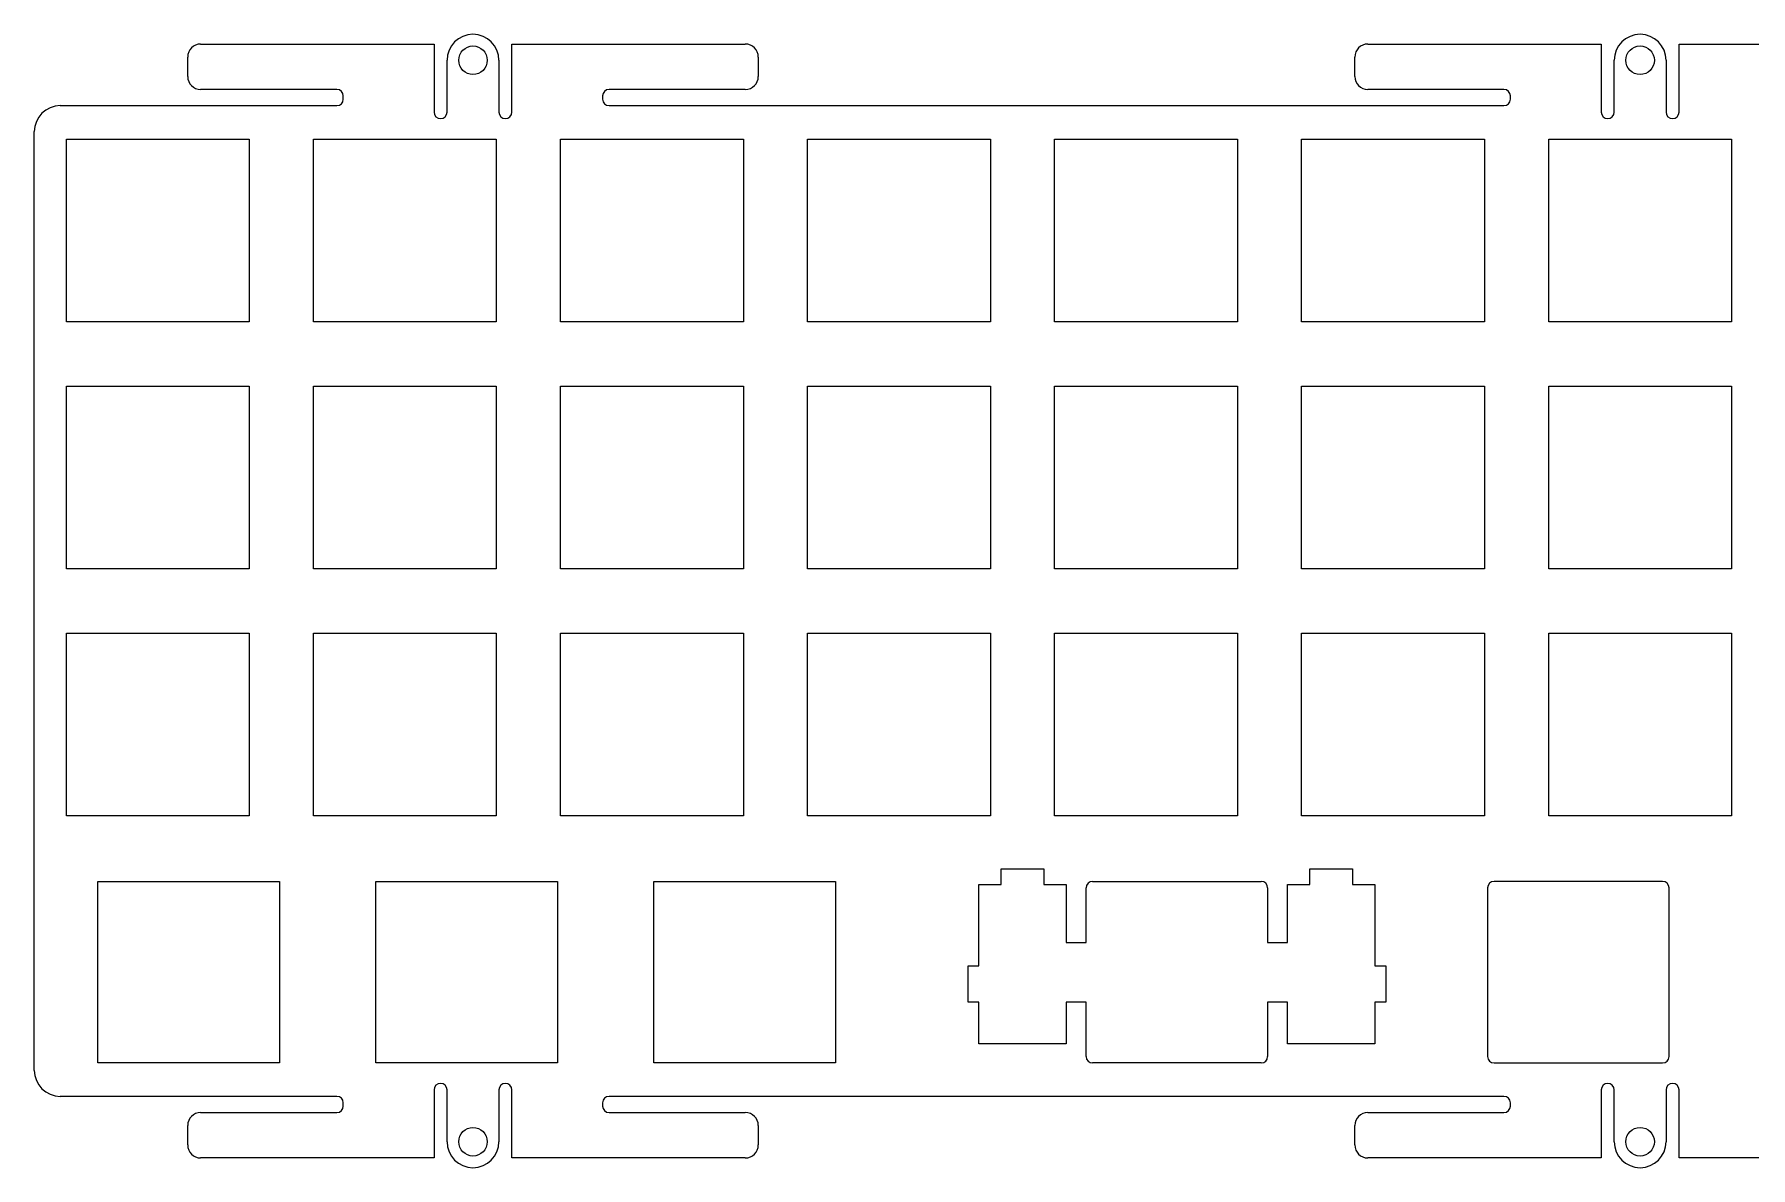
# Model space of a CAD drawing. Header units: millimetres. Extents: x -279 to -31, y -178 to -91.
# Drawn here: x -278.5 to -146.2, y -178 to -90.6 of the extents above; entities that cross this region are included whole.
import ezdxf

# ---------------------------------------------------------------- set-up
doc = ezdxf.new("R2010")
doc.units = ezdxf.units.MM
for name, color, linetype in [('Shape11446', 7, 'CONTINUOUS'), ('Shape11447', 7, 'CONTINUOUS'), ('Shape11449', 7, 'CONTINUOUS'), ('Shape11450', 7, 'CONTINUOUS'), ('Shape11474', 7, 'CONTINUOUS'), ('Shape11475', 7, 'CONTINUOUS'), ('Shape11476', 7, 'CONTINUOUS'), ('Shape11477', 7, 'CONTINUOUS'), ('Shape11478', 7, 'CONTINUOUS'), ('Shape11479', 7, 'CONTINUOUS'), ('Shape11480', 7, 'CONTINUOUS'), ('Shape11481', 7, 'CONTINUOUS'), ('Shape11482', 7, 'CONTINUOUS'), ('Shape11483', 7, 'CONTINUOUS'), ('Shape11484', 7, 'CONTINUOUS'), ('Shape11485', 7, 'CONTINUOUS'), ('Shape11486', 7, 'CONTINUOUS'), ('Shape11487', 7, 'CONTINUOUS'), ('Shape11488', 7, 'CONTINUOUS'), ('Shape11489', 7, 'CONTINUOUS'), ('Shape11490', 7, 'CONTINUOUS'), ('Shape11491', 7, 'CONTINUOUS'), ('Shape11492', 7, 'CONTINUOUS'), ('Shape11493', 7, 'CONTINUOUS'), ('Shape11494', 7, 'CONTINUOUS'), ('Shape11495', 7, 'CONTINUOUS'), ('Shape11496', 7, 'CONTINUOUS'), ('Shape11497', 7, 'CONTINUOUS'), ('Shape11498', 7, 'CONTINUOUS'), ('Shape11499', 7, 'CONTINUOUS'), ('Shape11500', 7, 'CONTINUOUS'), ('Shape11501', 7, 'CONTINUOUS'), ('Shape11502', 7, 'CONTINUOUS'), ('Shape11503', 7, 'CONTINUOUS'), ('Shape11504', 7, 'CONTINUOUS'), ('Shape11505', 7, 'CONTINUOUS'), ('Shape11506', 7, 'CONTINUOUS'), ('Shape11507', 7, 'CONTINUOUS'), ('Shape11508', 7, 'CONTINUOUS'), ('Shape11509', 7, 'CONTINUOUS'), ('Shape11510', 7, 'CONTINUOUS'), ('Shape11511', 7, 'CONTINUOUS'), ('Shape11512', 7, 'CONTINUOUS'), ('Shape11513', 7, 'CONTINUOUS'), ('Shape11514', 7, 'CONTINUOUS'), ('Shape11515', 7, 'CONTINUOUS'), ('Shape11516', 7, 'CONTINUOUS'), ('Shape11517', 7, 'CONTINUOUS'), ('Shape11518', 7, 'CONTINUOUS'), ('Shape11519', 7, 'CONTINUOUS'), ('Shape11520', 7, 'CONTINUOUS'), ('Shape11521', 7, 'CONTINUOUS'), ('Shape11522', 7, 'CONTINUOUS'), ('Shape11523', 7, 'CONTINUOUS'), ('Shape11524', 7, 'CONTINUOUS'), ('Shape11525', 7, 'CONTINUOUS'), ('Shape11526', 7, 'CONTINUOUS'), ('Shape11527', 7, 'CONTINUOUS'), ('Shape11528', 7, 'CONTINUOUS'), ('Shape11529', 7, 'CONTINUOUS'), ('Shape11530', 7, 'CONTINUOUS'), ('Shape11531', 7, 'CONTINUOUS'), ('Shape11532', 7, 'CONTINUOUS'), ('Shape11533', 7, 'CONTINUOUS'), ('Shape11534', 7, 'CONTINUOUS'), ('Shape11535', 7, 'CONTINUOUS'), ('Shape11536', 7, 'CONTINUOUS'), ('Shape11537', 7, 'CONTINUOUS'), ('Shape11538', 7, 'CONTINUOUS'), ('Shape11539', 7, 'CONTINUOUS'), ('Shape11540', 7, 'CONTINUOUS'), ('Shape11541', 7, 'CONTINUOUS'), ('Shape11542', 7, 'CONTINUOUS'), ('Shape11543', 7, 'CONTINUOUS'), ('Shape11544', 7, 'CONTINUOUS'), ('Shape11545', 7, 'CONTINUOUS'), ('Shape11546', 7, 'CONTINUOUS'), ('Shape11547', 7, 'CONTINUOUS'), ('Shape11548', 7, 'CONTINUOUS'), ('Shape11549', 7, 'CONTINUOUS'), ('Shape11550', 7, 'CONTINUOUS'), ('Shape11551', 7, 'CONTINUOUS'), ('Shape11552', 7, 'CONTINUOUS'), ('Shape11553', 7, 'CONTINUOUS'), ('Shape11554', 7, 'CONTINUOUS'), ('Shape11555', 7, 'CONTINUOUS'), ('Shape11556', 7, 'CONTINUOUS'), ('Shape11557', 7, 'CONTINUOUS'), ('Shape11558', 7, 'CONTINUOUS'), ('Shape11603', 7, 'CONTINUOUS'), ('Shape11604', 7, 'CONTINUOUS'), ('Shape11605', 7, 'CONTINUOUS'), ('Shape11606', 7, 'CONTINUOUS'), ('Shape11607', 7, 'CONTINUOUS'), ('Shape11608', 7, 'CONTINUOUS'), ('Shape11609', 7, 'CONTINUOUS'), ('Shape11610', 7, 'CONTINUOUS'), ('Shape11611', 7, 'CONTINUOUS'), ('Shape11612', 7, 'CONTINUOUS'), ('Shape11613', 7, 'CONTINUOUS'), ('Shape11614', 7, 'CONTINUOUS'), ('Shape11627', 7, 'CONTINUOUS'), ('Shape11628', 7, 'CONTINUOUS'), ('Shape11629', 7, 'CONTINUOUS'), ('Shape11630', 7, 'CONTINUOUS'), ('Shape11631', 7, 'CONTINUOUS'), ('Shape11632', 7, 'CONTINUOUS'), ('Shape11633', 7, 'CONTINUOUS'), ('Shape11634', 7, 'CONTINUOUS'), ('Shape11651', 7, 'CONTINUOUS'), ('Shape11652', 7, 'CONTINUOUS'), ('Shape11653', 7, 'CONTINUOUS'), ('Shape11654', 7, 'CONTINUOUS'), ('Shape11655', 7, 'CONTINUOUS'), ('Shape11656', 7, 'CONTINUOUS'), ('Shape11657', 7, 'CONTINUOUS'), ('Shape11658', 7, 'CONTINUOUS'), ('Shape11659', 7, 'CONTINUOUS'), ('Shape11660', 7, 'CONTINUOUS'), ('Shape11661', 7, 'CONTINUOUS'), ('Shape11662', 7, 'CONTINUOUS'), ('Shape11663', 7, 'CONTINUOUS'), ('Shape11664', 7, 'CONTINUOUS'), ('Shape11665', 7, 'CONTINUOUS'), ('Shape11666', 7, 'CONTINUOUS'), ('Shape11675', 7, 'CONTINUOUS'), ('Shape11676', 7, 'CONTINUOUS'), ('Shape11677', 7, 'CONTINUOUS'), ('Shape11678', 7, 'CONTINUOUS'), ('Shape11679', 7, 'CONTINUOUS'), ('Shape11680', 7, 'CONTINUOUS'), ('Shape11681', 7, 'CONTINUOUS'), ('Shape11682', 7, 'CONTINUOUS'), ('Shape11683', 7, 'CONTINUOUS'), ('Shape11684', 7, 'CONTINUOUS'), ('Shape11685', 7, 'CONTINUOUS'), ('Shape11686', 7, 'CONTINUOUS'), ('Shape11703', 7, 'CONTINUOUS'), ('Shape11704', 7, 'CONTINUOUS'), ('Shape11705', 7, 'CONTINUOUS'), ('Shape11706', 7, 'CONTINUOUS'), ('Shape11707', 7, 'CONTINUOUS'), ('Shape11708', 7, 'CONTINUOUS'), ('Shape11709', 7, 'CONTINUOUS'), ('Shape11710', 7, 'CONTINUOUS'), ('Shape11711', 7, 'CONTINUOUS'), ('Shape11712', 7, 'CONTINUOUS'), ('Shape11713', 7, 'CONTINUOUS'), ('Shape11714', 7, 'CONTINUOUS'), ('Shape11715', 7, 'CONTINUOUS'), ('Shape11716', 7, 'CONTINUOUS'), ('Shape11717', 7, 'CONTINUOUS'), ('Shape11718', 7, 'CONTINUOUS'), ('Shape11727', 7, 'CONTINUOUS'), ('Shape11728', 7, 'CONTINUOUS'), ('Shape11729', 7, 'CONTINUOUS'), ('Shape11730', 7, 'CONTINUOUS'), ('Shape11731', 7, 'CONTINUOUS'), ('Shape11732', 7, 'CONTINUOUS'), ('Shape11733', 7, 'CONTINUOUS'), ('Shape11734', 7, 'CONTINUOUS'), ('Shape11735', 7, 'CONTINUOUS'), ('Shape11736', 7, 'CONTINUOUS'), ('Shape11737', 7, 'CONTINUOUS'), ('Shape11738', 7, 'CONTINUOUS'), ('Shape11755', 7, 'CONTINUOUS'), ('Shape11756', 7, 'CONTINUOUS'), ('Shape11757', 7, 'CONTINUOUS'), ('Shape11758', 7, 'CONTINUOUS'), ('Shape11759', 7, 'CONTINUOUS'), ('Shape11760', 7, 'CONTINUOUS'), ('Shape11761', 7, 'CONTINUOUS'), ('Shape11762', 7, 'CONTINUOUS'), ('Shape11763', 7, 'CONTINUOUS'), ('Shape11764', 7, 'CONTINUOUS'), ('Shape11765', 7, 'CONTINUOUS'), ('Shape11766', 7, 'CONTINUOUS'), ('Shape11767', 7, 'CONTINUOUS'), ('Shape11768', 7, 'CONTINUOUS'), ('Shape11769', 7, 'CONTINUOUS'), ('Shape11770', 7, 'CONTINUOUS'), ('Shape11779', 7, 'CONTINUOUS'), ('Shape11780', 7, 'CONTINUOUS'), ('Shape11781', 7, 'CONTINUOUS'), ('Shape11782', 7, 'CONTINUOUS'), ('Shape11863', 7, 'CONTINUOUS'), ('Shape11864', 7, 'CONTINUOUS'), ('Shape11865', 7, 'CONTINUOUS'), ('Shape11866', 7, 'CONTINUOUS'), ('Shape11867', 7, 'CONTINUOUS'), ('Shape11868', 7, 'CONTINUOUS'), ('Shape11869', 7, 'CONTINUOUS'), ('Shape11870', 7, 'CONTINUOUS'), ('Shape11871', 7, 'CONTINUOUS'), ('Shape11872', 7, 'CONTINUOUS'), ('Shape11873', 7, 'CONTINUOUS'), ('Shape11874', 7, 'CONTINUOUS'), ('Shape11875', 7, 'CONTINUOUS'), ('Shape11876', 7, 'CONTINUOUS'), ('Shape11877', 7, 'CONTINUOUS'), ('Shape11878', 7, 'CONTINUOUS'), ('Shape11879', 7, 'CONTINUOUS'), ('Shape11880', 7, 'CONTINUOUS'), ('Shape11881', 7, 'CONTINUOUS'), ('Shape11882', 7, 'CONTINUOUS'), ('Shape11883', 7, 'CONTINUOUS'), ('Shape11884', 7, 'CONTINUOUS'), ('Shape11885', 7, 'CONTINUOUS'), ('Shape11886', 7, 'CONTINUOUS'), ('Shape11887', 7, 'CONTINUOUS'), ('Shape11888', 7, 'CONTINUOUS'), ('Shape11889', 7, 'CONTINUOUS'), ('Shape11890', 7, 'CONTINUOUS'), ('Shape11891', 7, 'CONTINUOUS'), ('Shape11892', 7, 'CONTINUOUS'), ('Shape11893', 7, 'CONTINUOUS'), ('Shape11894', 7, 'CONTINUOUS'), ('Shape11895', 7, 'CONTINUOUS'), ('Shape11896', 7, 'CONTINUOUS'), ('Shape11897', 7, 'CONTINUOUS'), ('Shape11898', 7, 'CONTINUOUS'), ('Shape11899', 7, 'CONTINUOUS'), ('Shape11900', 7, 'CONTINUOUS'), ('Shape11901', 7, 'CONTINUOUS'), ('Shape11902', 7, 'CONTINUOUS'), ('Shape11943', 7, 'CONTINUOUS'), ('Shape11944', 7, 'CONTINUOUS'), ('Shape11945', 7, 'CONTINUOUS'), ('Shape11946', 7, 'CONTINUOUS'), ('Shape11947', 7, 'CONTINUOUS'), ('Shape11948', 7, 'CONTINUOUS'), ('Shape11949', 7, 'CONTINUOUS'), ('Shape11950', 7, 'CONTINUOUS')]:
    doc.layers.add(name, color=color, linetype=linetype)

msp = doc.modelspace()

# ---------------------------------------------------------------- linework, layer by layer
at = {"layer": 'Shape11446'}
msp.add_circle((-154.701, -92.5714), 1.1, dxfattribs=at)
at = {"layer": 'Shape11447'}
msp.add_circle((-244.701, -92.5714), 1.1, dxfattribs=at)
at = {"layer": 'Shape11449'}
msp.add_circle((-154.701, -175.97), 1.1, dxfattribs=at)
at = {"layer": 'Shape11450'}
msp.add_circle((-244.701, -175.97), 1.1, dxfattribs=at)
at = {"layer": 'Shape11474'}
msp.add_line((-133.701, -177.22), (-151.701, -177.22), dxfattribs=at)
at = {"layer": 'Shape11475'}
msp.add_line((-151.701, -177.22), (-151.701, -171.97), dxfattribs=at)
at = {"layer": 'Shape11476'}
msp.add_arc((-152.201, -171.97), 0.5, 0, 180, dxfattribs=at)
at = {"layer": 'Shape11477'}
msp.add_line((-152.701, -171.97), (-152.701, -175.97), dxfattribs=at)
at = {"layer": 'Shape11478'}
msp.add_arc((-154.701, -175.97), 2, 180, 0, dxfattribs=at)
at = {"layer": 'Shape11479'}
msp.add_line((-156.701, -175.97), (-156.701, -171.97), dxfattribs=at)
at = {"layer": 'Shape11480'}
msp.add_arc((-157.201, -171.97), 0.5, 0, 180, dxfattribs=at)
at = {"layer": 'Shape11481'}
msp.add_line((-157.701, -171.97), (-157.701, -177.22), dxfattribs=at)
at = {"layer": 'Shape11482'}
msp.add_line((-157.701, -177.22), (-175.701, -177.22), dxfattribs=at)
at = {"layer": 'Shape11483'}
msp.add_arc((-175.701, -176.22), 1, 180, -90, dxfattribs=at)
at = {"layer": 'Shape11484'}
msp.add_line((-176.701, -176.22), (-176.701, -174.72), dxfattribs=at)
at = {"layer": 'Shape11485'}
msp.add_arc((-175.701, -174.72), 1, 90, 180, dxfattribs=at)
at = {"layer": 'Shape11486'}
msp.add_line((-175.701, -173.72), (-165.201, -173.72), dxfattribs=at)
at = {"layer": 'Shape11487'}
msp.add_arc((-165.201, -173.22), 0.5, -90, 0, dxfattribs=at)
at = {"layer": 'Shape11488'}
msp.add_line((-164.701, -173.22), (-164.701, -172.971), dxfattribs=at)
at = {"layer": 'Shape11489'}
msp.add_arc((-165.201, -172.971), 0.5, 0, 90, dxfattribs=at)
at = {"layer": 'Shape11490'}
msp.add_line((-165.201, -172.471), (-234.201, -172.471), dxfattribs=at)
at = {"layer": 'Shape11491'}
msp.add_arc((-234.201, -172.971), 0.5, 90, 180, dxfattribs=at)
at = {"layer": 'Shape11492'}
msp.add_line((-234.701, -172.971), (-234.701, -173.22), dxfattribs=at)
at = {"layer": 'Shape11493'}
msp.add_arc((-234.201, -173.22), 0.5, 180, -90, dxfattribs=at)
at = {"layer": 'Shape11494'}
msp.add_line((-234.201, -173.72), (-223.701, -173.72), dxfattribs=at)
at = {"layer": 'Shape11495'}
msp.add_arc((-223.701, -174.72), 1, 0, 90, dxfattribs=at)
at = {"layer": 'Shape11496'}
msp.add_line((-222.701, -174.72), (-222.701, -176.22), dxfattribs=at)
at = {"layer": 'Shape11497'}
msp.add_arc((-223.701, -176.22), 1, -90, 0, dxfattribs=at)
at = {"layer": 'Shape11498'}
msp.add_line((-223.701, -177.22), (-241.701, -177.22), dxfattribs=at)
at = {"layer": 'Shape11499'}
msp.add_line((-241.701, -177.22), (-241.701, -171.97), dxfattribs=at)
at = {"layer": 'Shape11500'}
msp.add_arc((-242.201, -171.97), 0.5, 0, 180, dxfattribs=at)
at = {"layer": 'Shape11501'}
msp.add_line((-242.701, -171.97), (-242.701, -175.97), dxfattribs=at)
at = {"layer": 'Shape11502'}
msp.add_arc((-244.701, -175.97), 2, 180, 0, dxfattribs=at)
at = {"layer": 'Shape11503'}
msp.add_line((-246.701, -175.97), (-246.701, -171.97), dxfattribs=at)
at = {"layer": 'Shape11504'}
msp.add_arc((-247.201, -171.97), 0.5, 0, 180, dxfattribs=at)
at = {"layer": 'Shape11505'}
msp.add_line((-247.701, -171.97), (-247.701, -177.22), dxfattribs=at)
at = {"layer": 'Shape11506'}
msp.add_line((-247.701, -177.22), (-265.701, -177.22), dxfattribs=at)
at = {"layer": 'Shape11507'}
msp.add_arc((-265.701, -176.22), 1, 180, -90, dxfattribs=at)
at = {"layer": 'Shape11508'}
msp.add_line((-266.701, -176.22), (-266.701, -174.72), dxfattribs=at)
at = {"layer": 'Shape11509'}
msp.add_arc((-265.701, -174.72), 1, 90, 180, dxfattribs=at)
at = {"layer": 'Shape11510'}
msp.add_line((-265.701, -173.72), (-255.201, -173.72), dxfattribs=at)
at = {"layer": 'Shape11511'}
msp.add_arc((-255.201, -173.22), 0.5, -90, 0, dxfattribs=at)
at = {"layer": 'Shape11512'}
msp.add_line((-254.701, -173.22), (-254.701, -172.971), dxfattribs=at)
at = {"layer": 'Shape11513'}
msp.add_arc((-255.201, -172.971), 0.5, 0, 90, dxfattribs=at)
at = {"layer": 'Shape11514'}
msp.add_line((-255.201, -172.471), (-276.526, -172.471), dxfattribs=at)
at = {"layer": 'Shape11515'}
msp.add_arc((-276.526, -170.471), 2, 180, -90, dxfattribs=at)
at = {"layer": 'Shape11516'}
msp.add_line((-278.526, -170.471), (-278.526, -98.0706), dxfattribs=at)
at = {"layer": 'Shape11517'}
msp.add_arc((-276.526, -98.0706), 2, 90, 180, dxfattribs=at)
at = {"layer": 'Shape11518'}
msp.add_line((-276.526, -96.0706), (-255.201, -96.0706), dxfattribs=at)
at = {"layer": 'Shape11519'}
msp.add_arc((-255.201, -95.5706), 0.5, -90, 0, dxfattribs=at)
at = {"layer": 'Shape11520'}
msp.add_line((-254.701, -95.5706), (-254.701, -95.3214), dxfattribs=at)
at = {"layer": 'Shape11521'}
msp.add_arc((-255.201, -95.3214), 0.5, 0, 90, dxfattribs=at)
at = {"layer": 'Shape11522'}
msp.add_line((-255.201, -94.8214), (-265.701, -94.8214), dxfattribs=at)
at = {"layer": 'Shape11523'}
msp.add_arc((-265.701, -93.8214), 1, 180, -90, dxfattribs=at)
at = {"layer": 'Shape11524'}
msp.add_line((-266.701, -93.8214), (-266.701, -92.3214), dxfattribs=at)
at = {"layer": 'Shape11525'}
msp.add_arc((-265.701, -92.3214), 1, 90, 180, dxfattribs=at)
at = {"layer": 'Shape11526'}
msp.add_line((-265.701, -91.3214), (-247.701, -91.3214), dxfattribs=at)
at = {"layer": 'Shape11527'}
msp.add_line((-247.701, -91.3214), (-247.701, -96.5714), dxfattribs=at)
at = {"layer": 'Shape11528'}
msp.add_arc((-247.201, -96.5714), 0.5, 180, 0, dxfattribs=at)
at = {"layer": 'Shape11529'}
msp.add_line((-246.701, -96.5714), (-246.701, -92.5714), dxfattribs=at)
at = {"layer": 'Shape11530'}
msp.add_arc((-244.701, -92.5714), 2, 0, 180, dxfattribs=at)
at = {"layer": 'Shape11531'}
msp.add_line((-242.701, -92.5714), (-242.701, -96.5714), dxfattribs=at)
at = {"layer": 'Shape11532'}
msp.add_arc((-242.201, -96.5714), 0.5, 180, 0, dxfattribs=at)
at = {"layer": 'Shape11533'}
msp.add_line((-241.701, -96.5714), (-241.701, -91.3214), dxfattribs=at)
at = {"layer": 'Shape11534'}
msp.add_line((-241.701, -91.3214), (-223.701, -91.3214), dxfattribs=at)
at = {"layer": 'Shape11535'}
msp.add_arc((-223.701, -92.3214), 1, 0, 90, dxfattribs=at)
at = {"layer": 'Shape11536'}
msp.add_line((-222.701, -92.3214), (-222.701, -93.8214), dxfattribs=at)
at = {"layer": 'Shape11537'}
msp.add_arc((-223.701, -93.8214), 1, -90, 0, dxfattribs=at)
at = {"layer": 'Shape11538'}
msp.add_line((-223.701, -94.8214), (-234.201, -94.8214), dxfattribs=at)
at = {"layer": 'Shape11539'}
msp.add_arc((-234.201, -95.3214), 0.5, 90, 180, dxfattribs=at)
at = {"layer": 'Shape11540'}
msp.add_line((-234.701, -95.3214), (-234.701, -95.5706), dxfattribs=at)
at = {"layer": 'Shape11541'}
msp.add_arc((-234.201, -95.5706), 0.5, 180, -90, dxfattribs=at)
at = {"layer": 'Shape11542'}
msp.add_line((-234.201, -96.0706), (-165.201, -96.0706), dxfattribs=at)
at = {"layer": 'Shape11543'}
msp.add_arc((-165.201, -95.5706), 0.5, -90, 0, dxfattribs=at)
at = {"layer": 'Shape11544'}
msp.add_line((-164.701, -95.5706), (-164.701, -95.3214), dxfattribs=at)
at = {"layer": 'Shape11545'}
msp.add_arc((-165.201, -95.3214), 0.5, 0, 90, dxfattribs=at)
at = {"layer": 'Shape11546'}
msp.add_line((-165.201, -94.8214), (-175.701, -94.8214), dxfattribs=at)
at = {"layer": 'Shape11547'}
msp.add_arc((-175.701, -93.8214), 1, 180, -90, dxfattribs=at)
at = {"layer": 'Shape11548'}
msp.add_line((-176.701, -93.8214), (-176.701, -92.3214), dxfattribs=at)
at = {"layer": 'Shape11549'}
msp.add_arc((-175.701, -92.3214), 1, 90, 180, dxfattribs=at)
at = {"layer": 'Shape11550'}
msp.add_line((-175.701, -91.3214), (-157.701, -91.3214), dxfattribs=at)
at = {"layer": 'Shape11551'}
msp.add_line((-157.701, -91.3214), (-157.701, -96.5714), dxfattribs=at)
at = {"layer": 'Shape11552'}
msp.add_arc((-157.201, -96.5714), 0.5, 180, 0, dxfattribs=at)
at = {"layer": 'Shape11553'}
msp.add_line((-156.701, -96.5714), (-156.701, -92.5714), dxfattribs=at)
at = {"layer": 'Shape11554'}
msp.add_arc((-154.701, -92.5714), 2, 0, 180, dxfattribs=at)
at = {"layer": 'Shape11555'}
msp.add_line((-152.701, -92.5714), (-152.701, -96.5714), dxfattribs=at)
at = {"layer": 'Shape11556'}
msp.add_arc((-152.201, -96.5714), 0.5, 180, 0, dxfattribs=at)
at = {"layer": 'Shape11557'}
msp.add_line((-151.701, -96.5714), (-151.701, -91.3214), dxfattribs=at)
at = {"layer": 'Shape11558'}
msp.add_line((-151.701, -91.3214), (-133.701, -91.3214), dxfattribs=at)
at = {"layer": 'Shape11603'}
msp.add_line((-273.621, -155.896), (-259.621, -155.896), dxfattribs=at)
at = {"layer": 'Shape11604'}
msp.add_line((-259.621, -155.896), (-259.621, -169.896), dxfattribs=at)
at = {"layer": 'Shape11605'}
msp.add_line((-259.621, -169.896), (-273.621, -169.896), dxfattribs=at)
at = {"layer": 'Shape11606'}
msp.add_line((-273.621, -169.896), (-273.621, -155.896), dxfattribs=at)
at = {"layer": 'Shape11607'}
msp.add_line((-238.19, -169.896), (-252.19, -169.896), dxfattribs=at)
at = {"layer": 'Shape11608'}
msp.add_line((-252.19, -169.896), (-252.19, -155.896), dxfattribs=at)
at = {"layer": 'Shape11609'}
msp.add_line((-252.19, -155.896), (-238.19, -155.896), dxfattribs=at)
at = {"layer": 'Shape11610'}
msp.add_line((-238.19, -155.896), (-238.19, -169.896), dxfattribs=at)
at = {"layer": 'Shape11611'}
msp.add_line((-216.759, -169.896), (-230.759, -169.896), dxfattribs=at)
at = {"layer": 'Shape11612'}
msp.add_line((-230.759, -169.896), (-230.759, -155.896), dxfattribs=at)
at = {"layer": 'Shape11613'}
msp.add_line((-230.759, -155.896), (-216.759, -155.896), dxfattribs=at)
at = {"layer": 'Shape11614'}
msp.add_line((-216.759, -155.896), (-216.759, -169.896), dxfattribs=at)
at = {"layer": 'Shape11627'}
msp.add_line((-257.001, -112.746), (-257.001, -98.6456), dxfattribs=at)
at = {"layer": 'Shape11628'}
msp.add_line((-257.001, -98.6456), (-242.901, -98.6456), dxfattribs=at)
at = {"layer": 'Shape11629'}
msp.add_line((-242.901, -98.6456), (-242.901, -112.746), dxfattribs=at)
at = {"layer": 'Shape11630'}
msp.add_line((-242.901, -112.746), (-257.001, -112.746), dxfattribs=at)
at = {"layer": 'Shape11631'}
msp.add_line((-147.651, -98.6456), (-147.651, -112.746), dxfattribs=at)
at = {"layer": 'Shape11632'}
msp.add_line((-147.651, -112.746), (-161.751, -112.746), dxfattribs=at)
at = {"layer": 'Shape11633'}
msp.add_line((-161.751, -112.746), (-161.751, -98.6456), dxfattribs=at)
at = {"layer": 'Shape11634'}
msp.add_line((-161.751, -98.6456), (-147.651, -98.6456), dxfattribs=at)
at = {"layer": 'Shape11651'}
msp.add_line((-218.901, -112.746), (-218.901, -98.6456), dxfattribs=at)
at = {"layer": 'Shape11652'}
msp.add_line((-218.901, -98.6456), (-204.801, -98.6456), dxfattribs=at)
at = {"layer": 'Shape11653'}
msp.add_line((-204.801, -98.6456), (-204.801, -112.746), dxfattribs=at)
at = {"layer": 'Shape11654'}
msp.add_line((-204.801, -112.746), (-218.901, -112.746), dxfattribs=at)
at = {"layer": 'Shape11655'}
msp.add_line((-166.701, -112.746), (-180.801, -112.746), dxfattribs=at)
at = {"layer": 'Shape11656'}
msp.add_line((-180.801, -112.746), (-180.801, -98.6456), dxfattribs=at)
at = {"layer": 'Shape11657'}
msp.add_line((-180.801, -98.6456), (-166.701, -98.6456), dxfattribs=at)
at = {"layer": 'Shape11658'}
msp.add_line((-166.701, -98.6456), (-166.701, -112.746), dxfattribs=at)
at = {"layer": 'Shape11659'}
msp.add_line((-223.851, -98.6456), (-223.851, -112.746), dxfattribs=at)
at = {"layer": 'Shape11660'}
msp.add_line((-223.851, -112.746), (-237.951, -112.746), dxfattribs=at)
at = {"layer": 'Shape11661'}
msp.add_line((-237.951, -112.746), (-237.951, -98.6456), dxfattribs=at)
at = {"layer": 'Shape11662'}
msp.add_line((-237.951, -98.6456), (-223.851, -98.6456), dxfattribs=at)
at = {"layer": 'Shape11663'}
msp.add_line((-185.751, -98.6456), (-185.751, -112.746), dxfattribs=at)
at = {"layer": 'Shape11664'}
msp.add_line((-185.751, -112.746), (-199.851, -112.746), dxfattribs=at)
at = {"layer": 'Shape11665'}
msp.add_line((-199.851, -112.746), (-199.851, -98.6456), dxfattribs=at)
at = {"layer": 'Shape11666'}
msp.add_line((-199.851, -98.6456), (-185.751, -98.6456), dxfattribs=at)
at = {"layer": 'Shape11675'}
msp.add_line((-261.951, -112.746), (-276.051, -112.746), dxfattribs=at)
at = {"layer": 'Shape11676'}
msp.add_line((-276.051, -112.746), (-276.051, -98.6456), dxfattribs=at)
at = {"layer": 'Shape11677'}
msp.add_line((-276.051, -98.6456), (-261.951, -98.6456), dxfattribs=at)
at = {"layer": 'Shape11678'}
msp.add_line((-261.951, -98.6456), (-261.951, -112.746), dxfattribs=at)
at = {"layer": 'Shape11679'}
msp.add_line((-257.001, -131.796), (-257.001, -117.696), dxfattribs=at)
at = {"layer": 'Shape11680'}
msp.add_line((-257.001, -117.696), (-242.901, -117.696), dxfattribs=at)
at = {"layer": 'Shape11681'}
msp.add_line((-242.901, -117.696), (-242.901, -131.796), dxfattribs=at)
at = {"layer": 'Shape11682'}
msp.add_line((-242.901, -131.796), (-257.001, -131.796), dxfattribs=at)
at = {"layer": 'Shape11683'}
msp.add_line((-147.651, -117.696), (-147.651, -131.796), dxfattribs=at)
at = {"layer": 'Shape11684'}
msp.add_line((-147.651, -131.796), (-161.751, -131.796), dxfattribs=at)
at = {"layer": 'Shape11685'}
msp.add_line((-161.751, -131.796), (-161.751, -117.696), dxfattribs=at)
at = {"layer": 'Shape11686'}
msp.add_line((-161.751, -117.696), (-147.651, -117.696), dxfattribs=at)
at = {"layer": 'Shape11703'}
msp.add_line((-218.901, -131.796), (-218.901, -117.696), dxfattribs=at)
at = {"layer": 'Shape11704'}
msp.add_line((-218.901, -117.696), (-204.801, -117.696), dxfattribs=at)
at = {"layer": 'Shape11705'}
msp.add_line((-204.801, -117.696), (-204.801, -131.796), dxfattribs=at)
at = {"layer": 'Shape11706'}
msp.add_line((-204.801, -131.796), (-218.901, -131.796), dxfattribs=at)
at = {"layer": 'Shape11707'}
msp.add_line((-166.701, -131.796), (-180.801, -131.796), dxfattribs=at)
at = {"layer": 'Shape11708'}
msp.add_line((-180.801, -131.796), (-180.801, -117.696), dxfattribs=at)
at = {"layer": 'Shape11709'}
msp.add_line((-180.801, -117.696), (-166.701, -117.696), dxfattribs=at)
at = {"layer": 'Shape11710'}
msp.add_line((-166.701, -117.696), (-166.701, -131.796), dxfattribs=at)
at = {"layer": 'Shape11711'}
msp.add_line((-223.851, -117.696), (-223.851, -131.796), dxfattribs=at)
at = {"layer": 'Shape11712'}
msp.add_line((-223.851, -131.796), (-237.951, -131.796), dxfattribs=at)
at = {"layer": 'Shape11713'}
msp.add_line((-237.951, -131.796), (-237.951, -117.696), dxfattribs=at)
at = {"layer": 'Shape11714'}
msp.add_line((-237.951, -117.696), (-223.851, -117.696), dxfattribs=at)
at = {"layer": 'Shape11715'}
msp.add_line((-185.751, -117.696), (-185.751, -131.796), dxfattribs=at)
at = {"layer": 'Shape11716'}
msp.add_line((-185.751, -131.796), (-199.851, -131.796), dxfattribs=at)
at = {"layer": 'Shape11717'}
msp.add_line((-199.851, -131.796), (-199.851, -117.696), dxfattribs=at)
at = {"layer": 'Shape11718'}
msp.add_line((-199.851, -117.696), (-185.751, -117.696), dxfattribs=at)
at = {"layer": 'Shape11727'}
msp.add_line((-261.951, -131.796), (-276.051, -131.796), dxfattribs=at)
at = {"layer": 'Shape11728'}
msp.add_line((-276.051, -131.796), (-276.051, -117.696), dxfattribs=at)
at = {"layer": 'Shape11729'}
msp.add_line((-276.051, -117.696), (-261.951, -117.696), dxfattribs=at)
at = {"layer": 'Shape11730'}
msp.add_line((-261.951, -117.696), (-261.951, -131.796), dxfattribs=at)
at = {"layer": 'Shape11731'}
msp.add_line((-257.001, -150.846), (-257.001, -136.746), dxfattribs=at)
at = {"layer": 'Shape11732'}
msp.add_line((-257.001, -136.746), (-242.901, -136.746), dxfattribs=at)
at = {"layer": 'Shape11733'}
msp.add_line((-242.901, -136.746), (-242.901, -150.846), dxfattribs=at)
at = {"layer": 'Shape11734'}
msp.add_line((-242.901, -150.846), (-257.001, -150.846), dxfattribs=at)
at = {"layer": 'Shape11735'}
msp.add_line((-147.651, -136.746), (-147.651, -150.846), dxfattribs=at)
at = {"layer": 'Shape11736'}
msp.add_line((-147.651, -150.846), (-161.751, -150.846), dxfattribs=at)
at = {"layer": 'Shape11737'}
msp.add_line((-161.751, -150.846), (-161.751, -136.746), dxfattribs=at)
at = {"layer": 'Shape11738'}
msp.add_line((-161.751, -136.746), (-147.651, -136.746), dxfattribs=at)
at = {"layer": 'Shape11755'}
msp.add_line((-218.901, -150.846), (-218.901, -136.746), dxfattribs=at)
at = {"layer": 'Shape11756'}
msp.add_line((-218.901, -136.746), (-204.801, -136.746), dxfattribs=at)
at = {"layer": 'Shape11757'}
msp.add_line((-204.801, -136.746), (-204.801, -150.846), dxfattribs=at)
at = {"layer": 'Shape11758'}
msp.add_line((-204.801, -150.846), (-218.901, -150.846), dxfattribs=at)
at = {"layer": 'Shape11759'}
msp.add_line((-166.701, -150.846), (-180.801, -150.846), dxfattribs=at)
at = {"layer": 'Shape11760'}
msp.add_line((-180.801, -150.846), (-180.801, -136.746), dxfattribs=at)
at = {"layer": 'Shape11761'}
msp.add_line((-180.801, -136.746), (-166.701, -136.746), dxfattribs=at)
at = {"layer": 'Shape11762'}
msp.add_line((-166.701, -136.746), (-166.701, -150.846), dxfattribs=at)
at = {"layer": 'Shape11763'}
msp.add_line((-223.851, -136.746), (-223.851, -150.846), dxfattribs=at)
at = {"layer": 'Shape11764'}
msp.add_line((-223.851, -150.846), (-237.951, -150.846), dxfattribs=at)
at = {"layer": 'Shape11765'}
msp.add_line((-237.951, -150.846), (-237.951, -136.746), dxfattribs=at)
at = {"layer": 'Shape11766'}
msp.add_line((-237.951, -136.746), (-223.851, -136.746), dxfattribs=at)
at = {"layer": 'Shape11767'}
msp.add_line((-185.751, -136.746), (-185.751, -150.846), dxfattribs=at)
at = {"layer": 'Shape11768'}
msp.add_line((-185.751, -150.846), (-199.851, -150.846), dxfattribs=at)
at = {"layer": 'Shape11769'}
msp.add_line((-199.851, -150.846), (-199.851, -136.746), dxfattribs=at)
at = {"layer": 'Shape11770'}
msp.add_line((-199.851, -136.746), (-185.751, -136.746), dxfattribs=at)
at = {"layer": 'Shape11779'}
msp.add_line((-261.951, -150.846), (-276.051, -150.846), dxfattribs=at)
at = {"layer": 'Shape11780'}
msp.add_line((-276.051, -150.846), (-276.051, -136.746), dxfattribs=at)
at = {"layer": 'Shape11781'}
msp.add_line((-276.051, -136.746), (-261.951, -136.746), dxfattribs=at)
at = {"layer": 'Shape11782'}
msp.add_line((-261.951, -136.746), (-261.951, -150.846), dxfattribs=at)
at = {"layer": 'Shape11863'}
msp.add_line((-197.421, -169.395), (-197.421, -165.196), dxfattribs=at)
at = {"layer": 'Shape11864'}
msp.add_arc((-196.921, -169.395), 0.5, 180, -90, dxfattribs=at)
at = {"layer": 'Shape11865'}
msp.add_line((-197.421, -165.196), (-198.947, -165.196), dxfattribs=at)
at = {"layer": 'Shape11866'}
msp.add_line((-198.947, -165.196), (-198.947, -168.425), dxfattribs=at)
at = {"layer": 'Shape11867'}
msp.add_line((-198.947, -168.425), (-205.696, -168.425), dxfattribs=at)
at = {"layer": 'Shape11868'}
msp.add_line((-205.696, -168.425), (-205.696, -165.196), dxfattribs=at)
at = {"layer": 'Shape11869'}
msp.add_line((-205.696, -165.196), (-206.522, -165.196), dxfattribs=at)
at = {"layer": 'Shape11870'}
msp.add_line((-206.522, -165.196), (-206.522, -162.396), dxfattribs=at)
at = {"layer": 'Shape11871'}
msp.add_line((-206.522, -162.396), (-205.696, -162.396), dxfattribs=at)
at = {"layer": 'Shape11872'}
msp.add_line((-205.696, -162.396), (-205.696, -156.126), dxfattribs=at)
at = {"layer": 'Shape11873'}
msp.add_line((-205.696, -156.126), (-203.971, -156.126), dxfattribs=at)
at = {"layer": 'Shape11874'}
msp.add_line((-203.971, -156.126), (-203.971, -154.926), dxfattribs=at)
at = {"layer": 'Shape11875'}
msp.add_line((-203.971, -154.926), (-200.672, -154.926), dxfattribs=at)
at = {"layer": 'Shape11876'}
msp.add_line((-200.672, -154.926), (-200.672, -156.126), dxfattribs=at)
at = {"layer": 'Shape11877'}
msp.add_line((-200.672, -156.126), (-198.947, -156.126), dxfattribs=at)
at = {"layer": 'Shape11878'}
msp.add_line((-198.947, -156.126), (-198.947, -160.595), dxfattribs=at)
at = {"layer": 'Shape11879'}
msp.add_line((-198.947, -160.595), (-197.421, -160.595), dxfattribs=at)
at = {"layer": 'Shape11880'}
msp.add_line((-197.421, -160.595), (-197.421, -156.396), dxfattribs=at)
at = {"layer": 'Shape11881'}
msp.add_line((-196.921, -155.896), (-183.922, -155.896), dxfattribs=at)
at = {"layer": 'Shape11882'}
msp.add_arc((-196.921, -156.396), 0.5, 90, 180, dxfattribs=at)
at = {"layer": 'Shape11883'}
msp.add_line((-183.422, -156.396), (-183.422, -160.595), dxfattribs=at)
at = {"layer": 'Shape11884'}
msp.add_arc((-183.922, -156.396), 0.5, 0, 90, dxfattribs=at)
at = {"layer": 'Shape11885'}
msp.add_line((-183.422, -160.595), (-181.896, -160.595), dxfattribs=at)
at = {"layer": 'Shape11886'}
msp.add_line((-181.896, -160.595), (-181.896, -156.126), dxfattribs=at)
at = {"layer": 'Shape11887'}
msp.add_line((-181.896, -156.126), (-180.172, -156.126), dxfattribs=at)
at = {"layer": 'Shape11888'}
msp.add_line((-180.172, -156.126), (-180.172, -154.926), dxfattribs=at)
at = {"layer": 'Shape11889'}
msp.add_line((-180.172, -154.926), (-176.872, -154.926), dxfattribs=at)
at = {"layer": 'Shape11890'}
msp.add_line((-176.872, -154.926), (-176.872, -156.126), dxfattribs=at)
at = {"layer": 'Shape11891'}
msp.add_line((-176.872, -156.126), (-175.147, -156.126), dxfattribs=at)
at = {"layer": 'Shape11892'}
msp.add_line((-175.147, -156.126), (-175.147, -162.396), dxfattribs=at)
at = {"layer": 'Shape11893'}
msp.add_line((-175.147, -162.396), (-174.321, -162.396), dxfattribs=at)
at = {"layer": 'Shape11894'}
msp.add_line((-174.321, -162.396), (-174.321, -165.196), dxfattribs=at)
at = {"layer": 'Shape11895'}
msp.add_line((-174.321, -165.196), (-175.147, -165.196), dxfattribs=at)
at = {"layer": 'Shape11896'}
msp.add_line((-175.147, -165.196), (-175.147, -168.425), dxfattribs=at)
at = {"layer": 'Shape11897'}
msp.add_line((-175.147, -168.425), (-181.896, -168.425), dxfattribs=at)
at = {"layer": 'Shape11898'}
msp.add_line((-181.896, -168.425), (-181.896, -165.196), dxfattribs=at)
at = {"layer": 'Shape11899'}
msp.add_line((-181.896, -165.196), (-183.422, -165.196), dxfattribs=at)
at = {"layer": 'Shape11900'}
msp.add_line((-183.422, -165.196), (-183.422, -169.395), dxfattribs=at)
at = {"layer": 'Shape11901'}
msp.add_arc((-183.922, -169.395), 0.5, -90, 0, dxfattribs=at)
at = {"layer": 'Shape11902'}
msp.add_line((-183.922, -169.895), (-196.921, -169.895), dxfattribs=at)
at = {"layer": 'Shape11943'}
msp.add_line((-165.965, -169.895), (-152.965, -169.895), dxfattribs=at)
at = {"layer": 'Shape11944'}
msp.add_arc((-152.965, -169.395), 0.5, -90, 0, dxfattribs=at)
at = {"layer": 'Shape11945'}
msp.add_line((-152.465, -169.395), (-152.465, -156.396), dxfattribs=at)
at = {"layer": 'Shape11946'}
msp.add_line((-152.965, -155.896), (-165.965, -155.896), dxfattribs=at)
at = {"layer": 'Shape11947'}
msp.add_arc((-152.965, -156.396), 0.5, 0, 90, dxfattribs=at)
at = {"layer": 'Shape11948'}
msp.add_line((-166.465, -156.396), (-166.465, -169.395), dxfattribs=at)
at = {"layer": 'Shape11949'}
msp.add_arc((-165.965, -156.396), 0.5, 90, 180, dxfattribs=at)
at = {"layer": 'Shape11950'}
msp.add_arc((-165.965, -169.395), 0.5, 180, -90, dxfattribs=at)

doc.saveas('drawing.dxf')
